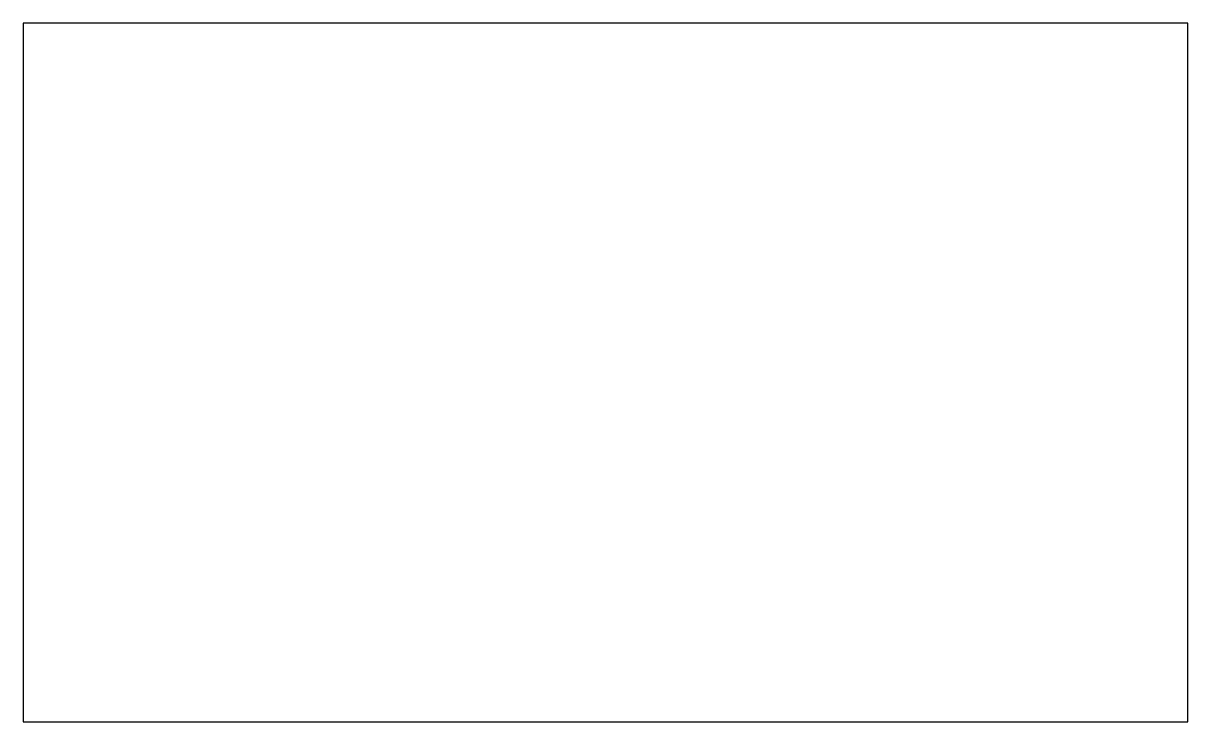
# Model space of a CAD drawing. Header units: millimetres. Extents: x 0 to 50, y 0 to 30.
import ezdxf

# ---------------------------------------------------------------- set-up
doc = ezdxf.new("R2010")
doc.units = ezdxf.units.MM

msp = doc.modelspace()

# ---------------------------------------------------------------- linework, layer by layer
at = {"layer": 'PROFILE'}
for p, q in [((0, 30), (0, 0)), ((50, 30), (0, 30)), ((50, 0), (50, 30)), ((0, 0), (50, 0))]:
    msp.add_line(p, q, dxfattribs=at)

doc.saveas('drawing.dxf')
